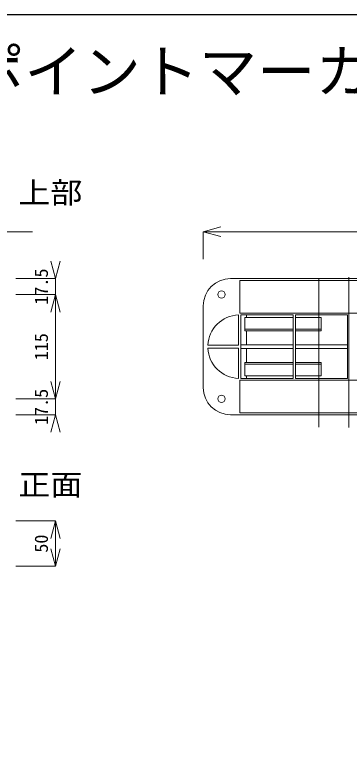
# Model space of a CAD drawing. Units: millimetres, scale not verified. Extents: x -1224 to 1080, y -808 to 808.
# Drawn here: x -495 to -127, y 0 to 808 of the extents above; entities that cross this region are included whole.
import ezdxf
from ezdxf.enums import TextEntityAlignment as Align

# ---------------------------------------------------------------- set-up
doc = ezdxf.new("R2010")
doc.units = ezdxf.units.MM
doc.header["$LTSCALE"] = 8
doc.layers.add('0-0', color=7, linetype='Continuous')
doc.layers.add('0-2', color=7, linetype='Continuous', lineweight=18)
doc.layers.add('0-F', color=7, linetype='Continuous', lineweight=18)
doc.styles.add('ＭＳ ゴシック', font='')
doc.styles.get('ＭＳ ゴシック').set_extended_font_data('MS Gothic')

msp = doc.modelspace()

# ---------------------------------------------------------------- linework, layer by layer
at = {"layer": '0-0'}
msp.add_lwpolyline([(-1223.981, -807.668), (1080.019, -807.668), (1080.019, 808.332), (-1223.981, 808.332)], close=True, dxfattribs=at)
at = {"layer": '0-2'}
for p, q in [((182.395, 517.668), (-257.605, 517.668)), ((-247.605, 479.668), (-247.605, 515.668)), ((-247.605, 515.668), (172.395, 515.668)), ((-287.605, 487.668), (-287.605, 397.668)), ((-248.855, 477.646), (-248.855, 444.168)), ((172.395, 479.668), (-247.605, 479.668)), ((-246.355, 407.668), (-246.355, 477.668)), ((-188.855, 477.668), (-246.355, 477.668)), ((-240.105, 474.803), (-240.105, 477.668)), ((-188.855, 477.668), (-188.855, 407.668)), ((-186.355, 407.668), (-186.355, 477.668)), ((-128.855, 477.668), (-186.355, 477.668)), ((-128.855, 407.668), (-128.855, 477.668)), ((-242.105, 460.242), (-242.105, 474.732)), ((-188.855, 474.803), (-240.105, 474.803)), ((-158.105, 474.803), (-186.355, 474.803)), ((-158.105, 474.803), (-158.105, 460.2)), ((-242.105, 461.801), (-188.855, 461.801)), ((-186.355, 461.801), (-158.105, 461.801)), ((-240.105, 444.668), (-240.105, 460.2)), ((-188.855, 460.2), (-240.105, 460.2)), ((-158.105, 460.2), (-186.355, 460.2)), ((-246.355, 444.668), (-188.855, 444.668)), ((-186.355, 444.668), (-128.855, 444.668)), ((-282.572, 444.168), (-248.855, 444.168)), ((-282.572, 441.168), (-248.855, 441.168)), ((-248.855, 441.168), (-248.855, 407.691)), ((-188.855, 440.668), (-246.355, 440.668)), ((-240.105, 440.668), (-240.105, 425.137)), ((-128.855, 440.668), (-186.355, 440.668)), ((-242.105, 410.604), (-242.105, 425.095)), ((-242.105, 423.536), (-188.855, 423.536)), ((-188.855, 425.137), (-240.105, 425.137)), ((-158.105, 425.137), (-186.355, 425.137)), ((-186.355, 423.536), (-158.105, 423.536)), ((-158.105, 410.533), (-158.105, 425.137)), ((-247.605, 405.668), (-247.605, 369.668)), ((-247.605, 405.668), (172.395, 405.668)), ((-188.855, 407.668), (-246.355, 407.668)), ((-240.105, 410.533), (-240.105, 407.668)), ((-188.855, 410.533), (-240.105, 410.533)), ((-158.105, 410.533), (-186.355, 410.533)), ((-128.855, 407.668), (-186.355, 407.668)), ((-257.605, 367.668), (182.395, 367.668)), ((172.395, 369.668), (-247.605, 369.668))]:
    msp.add_line(p, q, dxfattribs=at)
at = {"layer": '0-2', "color": 9}
for p, q in [((-160.605, 353.912), (-160.605, 517.854)), ((-127.605, 353.502), (-127.605, 519.281))]:
    msp.add_line(p, q, dxfattribs=at)
at = {"layer": '0-2'}
for centre in [(-267.605, 500.168), (-267.605, 385.168)]:
    msp.add_circle(centre, 4, dxfattribs=at)
for centre, radius, start, end in [((-257.605, 487.668), 30, 90, 180), ((-247.605, 442.668), 35, 92.04671, 177.54371), ((-240.113, 446.793), 28.011, 89.98332, 94.07778), ((-240.107, 507.629), 47.429, 267.58574, 270.00251), ((-247.605, 442.668), 35, 182.45629, 267.95329), ((-240.107, 377.708), 47.429, 89.99749, 92.41426), ((-240.113, 438.544), 28.011, 265.92222, 270.01668), ((-257.605, 397.668), 30, 180, 270)]:
    msp.add_arc(centre, radius, start, end, dxfattribs=at)
at = {"layer": '0-F'}
for p, q in [((-287.605, 569.346), (-268.286, 574.522)), ((-287.605, 569.346), (212.395, 569.346)), ((-287.605, 569.346), (-268.286, 564.169)), ((-287.605, 569.346), (-287.605, 538.963)), ((-450.163, 517.668), (-455.34, 536.987)), ((-450.163, 517.668), (-444.987, 536.987)), ((-450.163, 517.668), (-493.951, 517.668)), ((-450.163, 517.668), (-450.163, 500.168)), ((-450.163, 500.168), (-493.951, 500.168)), ((-450.163, 500.168), (-455.34, 480.85)), ((-450.163, 500.168), (-455.34, 480.85)), ((-450.163, 500.168), (-444.987, 480.85)), ((-450.163, 500.168), (-450.163, 385.168)), ((-450.163, 500.168), (-444.987, 480.85)), ((-450.163, 385.168), (-455.34, 404.487)), ((-450.163, 385.168), (-455.34, 404.487)), ((-450.163, 385.168), (-444.987, 404.487)), ((-450.163, 385.168), (-444.987, 404.487)), ((-450.163, 385.168), (-493.951, 385.168)), ((-450.163, 385.168), (-450.163, 367.668)), ((-450.163, 367.668), (-493.951, 367.668)), ((-450.163, 367.668), (-455.34, 348.35)), ((-450.163, 367.668), (-444.987, 348.35)), ((-450.163, 250.807), (-493.951, 250.807)), ((-450.163, 250.807), (-455.34, 231.489)), ((-450.163, 250.807), (-450.163, 200.807)), ((-450.163, 250.807), (-444.987, 231.489)), ((-450.163, 200.807), (-455.34, 220.126)), ((-450.163, 200.807), (-444.987, 220.126)), ((-450.163, 200.807), (-493.951, 200.807))]:
    msp.add_line(p, q, dxfattribs=at)
msp.add_lwpolyline([(-535.66, 569.346), (-515.66, 569.346), (-475.66, 569.346)], dxfattribs=at)

# ---------------------------------------------------------------- texts
at = {"layer": '0-0', "style": 'ＭＳ ゴシック'}
msp.add_text('■SP-PM(パーキングポイントマーカー)', height=46.92, dxfattribs=at).set_placement((-1123.982, 708.329), align=Align.BOTTOM_LEFT)
at = {"layer": '0-0', "style": 'ＭＳ ゴシック', "width": 1.1}
for s, p in [('上部', (-491.046, 593.585)), ('正面', (-491.046, 271.883))]:
    msp.add_text(s, height=23.46, dxfattribs=at).set_placement(p, align=Align.BOTTOM_LEFT)
at = {"layer": '0-F', "color": 4, "style": 'ＭＳ ゴシック'}
for s, p in [('17.5', (-454.163, 488.918)), ('115', (-454.163, 427.668)), ('17.5', (-454.163, 356.418)), ('50', (-454.163, 215.807))]:
    msp.add_text(s, height=14.66, rotation=90, dxfattribs=at).set_placement(p, align=Align.BOTTOM_LEFT)

doc.saveas('drawing.dxf')
